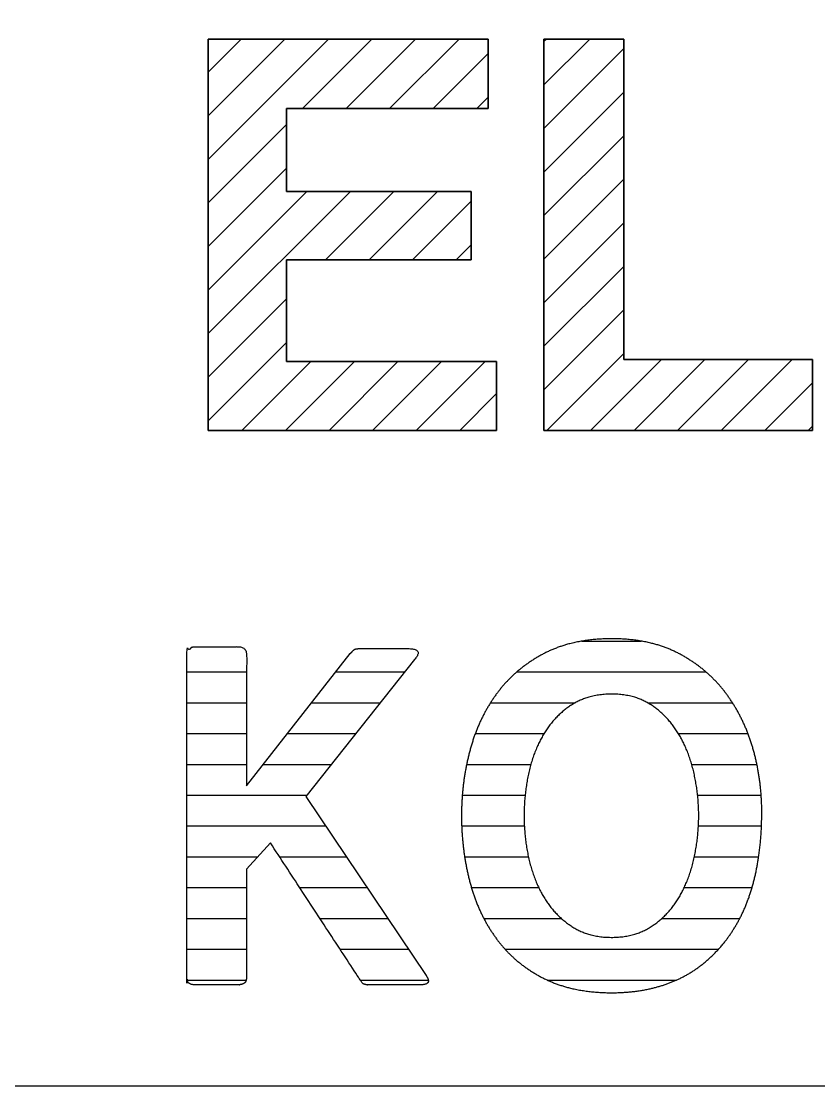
# Model space of a CAD drawing. Extents: x 7948 to 8542, y -4601 to -4181.
# Drawn here: x 8004.31 to 8015.96, y -4392.03 to -4376.49 of the extents above; entities that cross this region are included whole.
import ezdxf

# ---------------------------------------------------------------- set-up
doc = ezdxf.new("R2010")
doc.units = 0
doc.header["$LTSCALE"] = 7
doc.header["$MEASUREMENT"] = 0
doc.layers.get('0').update_dxf_attribs({"color": 2, "linetype": 'CONTINUOUS'})
doc.layers.add('기본값', color=18, linetype='CONTINUOUS')
doc.layers.add('레이어 1', color=18, linetype='CONTINUOUS')
pattern_1 = [(0, (7200.29573, -4959.29022), (0, 0.45), [])]

msp = doc.modelspace()

# ---------------------------------------------------------------- hatches: boundary and pattern name
at = {"layer": '기본값'}
h = msp.add_hatch(dxfattribs=at)
h.set_pattern_fill('해치1', color=2, scale=3.6, style=0, pattern_type=2)
h.set_pattern_definition(pattern_1)
h.paths.add_polyline_path([(8014.58443, -4389.93275), (8014.54615, -4389.97958), (8014.50702, -4390.02484), (8014.46703, -4390.06855), (8014.42618, -4390.11068), (8014.38448, -4390.15126), (8014.34193, -4390.19027), (8014.29852, -4390.22772), (8014.25425, -4390.2636), (8014.20913, -4390.29792), (8014.16316, -4390.33068), (8014.11633, -4390.36187), (8014.06864, -4390.3915), (8014.0201, -4390.41957), (8013.97071, -4390.44607), (8013.92046, -4390.47101), (8013.86935, -4390.49439), (8013.81739, -4390.51627), (8013.76458, -4390.53675), (8013.71091, -4390.55581), (8013.65638, -4390.57346), (8013.601, -4390.5897), (8013.54477, -4390.60453), (8013.48768, -4390.61794), (8013.42973, -4390.62994), (8013.37093, -4390.64054), (8013.31128, -4390.64971), (8013.25077, -4390.65748), (8013.1894, -4390.66383), (8013.12718, -4390.66878), (8013.06411, -4390.67231), (8013.00018, -4390.67442), (8012.93539, -4390.67513), (8012.8636, -4390.67431), (8012.79309, -4390.67185), (8012.72386, -4390.66775), (8012.65591, -4390.66202), (8012.58925, -4390.65464), (8012.52386, -4390.64562), (8012.45976, -4390.63496), (8012.39694, -4390.62267), (8012.3354, -4390.60873), (8012.27514, -4390.59316), (8012.21617, -4390.57594), (8012.15847, -4390.55709), (8012.10206, -4390.53659), (8012.04693, -4390.51446), (8011.99308, -4390.49069), (8011.94051, -4390.46528), (8011.88916, -4390.43847), (8011.83897, -4390.4105), (8011.78993, -4390.38137), (8011.74205, -4390.35109), (8011.69533, -4390.31964), (8011.64976, -4390.28704), (8011.60535, -4390.25328), (8011.5621, -4390.21836), (8011.52, -4390.18228), (8011.47906, -4390.14505), (8011.43927, -4390.10666), (8011.40064, -4390.06711), (8011.36317, -4390.0264), (8011.32686, -4389.98453), (8011.2917, -4389.9415), (8011.2577, -4389.89732), (8011.22483, -4389.85213), (8011.19306, -4389.80608), (8011.16241, -4389.75917), (8011.13287, -4389.7114), (8011.10443, -4389.66277), (8011.07711, -4389.61329), (8011.05089, -4389.56294), (8011.02578, -4389.51174), (8011.00179, -4389.45968), (8010.9789, -4389.40676), (8010.95711, -4389.35299), (8010.93644, -4389.29835), (8010.91688, -4389.24285), (8010.89842, -4389.1865), (8010.88108, -4389.12929), (8010.86484, -4389.07122), (8010.83544, -4388.95347), (8010.80995, -4388.8342), (8010.78839, -4388.71343), (8010.77074, -4388.59115), (8010.75702, -4388.46736), (8010.74722, -4388.34206), (8010.74134, -4388.21526), (8010.73938, -4388.08694), (8010.74139, -4387.96159), (8010.74743, -4387.83736), (8010.7575, -4387.71425), (8010.77159, -4387.59226), (8010.78971, -4387.47139), (8010.81186, -4387.35165), (8010.83803, -4387.23302), (8010.86823, -4387.11552), (8010.88488, -4387.05748), (8010.90265, -4387.00029), (8010.92152, -4386.94396), (8010.94149, -4386.88848), (8010.96257, -4386.83385), (8010.98476, -4386.78008), (8011.00805, -4386.72717), (8011.03244, -4386.67511), (8011.05794, -4386.62391), (8011.08455, -4386.57356), (8011.11226, -4386.52407), (8011.14108, -4386.47543), (8011.171, -4386.42764), (8011.20203, -4386.38071), (8011.23416, -4386.33464), (8011.2674, -4386.28942), (8011.30174, -4386.2452), (8011.3372, -4386.20211), (8011.37376, -4386.16016), (8011.41143, -4386.11934), (8011.45021, -4386.07966), (8011.4901, -4386.04111), (8011.5311, -4386.0037), (8011.57321, -4385.96742), (8011.61642, -4385.93228), (8011.66075, -4385.89827), (8011.70618, -4385.8654), (8011.75273, -4385.83367), (8011.80038, -4385.80307), (8011.84914, -4385.7736), (8011.89901, -4385.74527), (8011.94999, -4385.71808), (8011.97591, -4385.70497), (8012.00215, -4385.69228), (8012.05556, -4385.66815), (8012.11024, -4385.64569), (8012.16617, -4385.62489), (8012.22336, -4385.60575), (8012.28181, -4385.58827), (8012.34151, -4385.57246), (8012.40247, -4385.55832), (8012.46468, -4385.54584), (8012.52816, -4385.53502), (8012.59289, -4385.52587), (8012.65887, -4385.51838), (8012.72612, -4385.51256), (8012.79462, -4385.50839), (8012.86438, -4385.5059), (8012.93539, -4385.50507), (8013.00564, -4385.50591), (8013.07469, -4385.50844), (8013.14252, -4385.51267), (8013.20915, -4385.51858), (8013.27457, -4385.52618), (8013.33878, -4385.53547), (8013.40178, -4385.54644), (8013.46358, -4385.55911), (8013.52417, -4385.57346), (8013.58355, -4385.58951), (8013.64173, -4385.60724), (8013.69869, -4385.62666), (8013.75445, -4385.64777), (8013.809, -4385.67057), (8013.86235, -4385.69506), (8013.88857, -4385.70794), (8013.91448, -4385.72124), (8013.96546, -4385.74881), (8014.01533, -4385.7775), (8014.0641, -4385.8073), (8014.11176, -4385.83821), (8014.15831, -4385.87023), (8014.20375, -4385.90336), (8014.24809, -4385.9376), (8014.29132, -4385.97295), (8014.33344, -4386.00941), (8014.37445, -4386.04698), (8014.41436, -4386.08567), (8014.45316, -4386.12546), (8014.49086, -4386.16636), (8014.52744, -4386.20838), (8014.56292, -4386.2515), (8014.5973, -4386.29574), (8014.63057, -4386.34095), (8014.66277, -4386.38698), (8014.69388, -4386.43385), (8014.72391, -4386.48155), (8014.75286, -4386.53008), (8014.78073, -4386.57943), (8014.80751, -4386.62962), (8014.83321, -4386.68064), (8014.85783, -4386.73249), (8014.88137, -4386.78517), (8014.90382, -4386.83868), (8014.92519, -4386.89302), (8014.94548, -4386.94819), (8014.96469, -4387.00419), (8014.98281, -4387.06102), (8014.99985, -4387.11868), (8015.01581, -4387.17691), (8015.03069, -4387.23544), (8015.04449, -4387.29428), (8015.05721, -4387.35343), (8015.06885, -4387.41287), (8015.07941, -4387.47263), (8015.08888, -4387.53269), (8015.09728, -4387.59305), (8015.10459, -4387.65372), (8015.11083, -4387.71469), (8015.11598, -4387.77597), (8015.12005, -4387.83756), (8015.12305, -4387.89944), (8015.12496, -4387.96164), (8015.12554, -4388.08694), (8015.12205, -4388.22732), (8015.11472, -4388.36436), (8015.10357, -4388.49807), (8015.08859, -4388.62844), (8015.06978, -4388.75548), (8015.04714, -4388.87918), (8015.03439, -4388.93978), (8015.02067, -4388.99954), (8015.006, -4389.05848), (8014.99038, -4389.11657), (8014.97369, -4389.17384), (8014.95585, -4389.23027), (8014.93685, -4389.28587), (8014.91669, -4389.34063), (8014.89537, -4389.39456), (8014.8729, -4389.44765), (8014.84926, -4389.49992), (8014.82447, -4389.55134), (8014.79852, -4389.60194), (8014.77141, -4389.6517), (8014.74314, -4389.70062), (8014.71372, -4389.74872), (8014.68313, -4389.79597), (8014.65139, -4389.8424), (8014.61849, -4389.88799)], flags=0)
h.paths.add_polyline_path([(8012.93539, -4386.31379), (8012.8939, -4386.31438), (8012.85314, -4386.31615), (8012.8131, -4386.3191), (8012.7738, -4386.32323), (8012.73523, -4386.32853), (8012.69738, -4386.33502), (8012.66027, -4386.34269), (8012.64199, -4386.34696), (8012.62389, -4386.35153), (8012.60597, -4386.3564), (8012.58823, -4386.36156), (8012.57068, -4386.36701), (8012.55331, -4386.37276), (8012.53612, -4386.3788), (8012.51911, -4386.38514), (8012.50229, -4386.39178), (8012.48565, -4386.39871), (8012.46919, -4386.40593), (8012.45291, -4386.41345), (8012.43682, -4386.42126), (8012.42091, -4386.42937), (8012.40518, -4386.43777), (8012.38963, -4386.44647), (8012.37427, -4386.45546), (8012.35909, -4386.46475), (8012.32923, -4386.48401), (8012.30003, -4386.50405), (8012.27149, -4386.52486), (8012.2436, -4386.54645), (8012.21636, -4386.56882), (8012.18978, -4386.59196), (8012.16385, -4386.61589), (8012.13857, -4386.64059), (8012.11395, -4386.66607), (8012.08998, -4386.69232), (8012.06667, -4386.71935), (8012.04401, -4386.74716), (8012.02201, -4386.77575), (8012.00065, -4386.80512), (8011.97996, -4386.83526), (8011.95991, -4386.86618), (8011.94052, -4386.89775), (8011.92179, -4386.92985), (8011.9037, -4386.96249), (8011.88627, -4386.99565), (8011.86949, -4387.02933), (8011.85336, -4387.06355), (8011.83788, -4387.0983), (8011.82306, -4387.13357), (8011.80889, -4387.16938), (8011.79537, -4387.20571), (8011.7825, -4387.24257), (8011.77028, -4387.27996), (8011.75872, -4387.31788), (8011.74781, -4387.35633), (8011.73755, -4387.39531), (8011.72795, -4387.43481), (8011.71055, -4387.5146), (8011.69547, -4387.59488), (8011.68271, -4387.67566), (8011.67227, -4387.75693), (8011.66415, -4387.83869), (8011.65835, -4387.92095), (8011.65487, -4388.0037), (8011.65371, -4388.08694), (8011.65487, -4388.17018), (8011.65835, -4388.25292), (8011.66415, -4388.33516), (8011.67227, -4388.41689), (8011.68271, -4388.49813), (8011.69547, -4388.57887), (8011.71055, -4388.6591), (8011.72795, -4388.73884), (8011.73755, -4388.77832), (8011.74781, -4388.81727), (8011.75872, -4388.8557), (8011.77028, -4388.89361), (8011.7825, -4388.93098), (8011.79537, -4388.96784), (8011.80889, -4389.00416), (8011.82306, -4389.03997), (8011.83788, -4389.07524), (8011.85336, -4389.11), (8011.86949, -4389.14422), (8011.88627, -4389.17792), (8011.9037, -4389.2111), (8011.92179, -4389.24375), (8011.94052, -4389.27587), (8011.95991, -4389.30747), (8011.97996, -4389.33843), (8012.00065, -4389.36864), (8012.02201, -4389.39809), (8012.04401, -4389.42679), (8012.06667, -4389.45473), (8012.08998, -4389.48191), (8012.11395, -4389.50835), (8012.13857, -4389.53402), (8012.16385, -4389.55895), (8012.18978, -4389.58312), (8012.21636, -4389.60653), (8012.2436, -4389.62919), (8012.27149, -4389.6511), (8012.30003, -4389.67225), (8012.32923, -4389.69265), (8012.35909, -4389.71229), (8012.37427, -4389.72177), (8012.38963, -4389.73095), (8012.40518, -4389.73983), (8012.42091, -4389.74841), (8012.43682, -4389.75669), (8012.45291, -4389.76466), (8012.46919, -4389.77234), (8012.48565, -4389.77971), (8012.50229, -4389.78679), (8012.51911, -4389.79356), (8012.53612, -4389.80003), (8012.55331, -4389.8062), (8012.57068, -4389.81207), (8012.58823, -4389.81764), (8012.60597, -4389.82291), (8012.62389, -4389.82788), (8012.64199, -4389.83254), (8012.66027, -4389.83691), (8012.67874, -4389.84097), (8012.69738, -4389.84473), (8012.73523, -4389.85136), (8012.7738, -4389.85677), (8012.8131, -4389.86099), (8012.85314, -4389.864), (8012.8939, -4389.8658), (8012.93539, -4389.86641), (8012.97612, -4389.8658), (8013.01617, -4389.864), (8013.05554, -4389.86099), (8013.09424, -4389.85677), (8013.13225, -4389.85136), (8013.16959, -4389.84473), (8013.188, -4389.84097), (8013.20624, -4389.83691), (8013.22432, -4389.83254), (8013.24222, -4389.82788), (8013.25995, -4389.82291), (8013.27752, -4389.81764), (8013.29491, -4389.81207), (8013.31214, -4389.8062), (8013.32919, -4389.80003), (8013.34608, -4389.79356), (8013.3628, -4389.78679), (8013.37934, -4389.77971), (8013.39572, -4389.77234), (8013.41193, -4389.76466), (8013.42797, -4389.75669), (8013.44383, -4389.74841), (8013.45953, -4389.73983), (8013.47506, -4389.73095), (8013.49042, -4389.72177), (8013.50561, -4389.71229), (8013.53548, -4389.69265), (8013.56466, -4389.67225), (8013.59317, -4389.6511), (8013.621, -4389.62919), (8013.64815, -4389.60653), (8013.67461, -4389.58312), (8013.7004, -4389.55895), (8013.7255, -4389.53402), (8013.74993, -4389.50835), (8013.77367, -4389.48191), (8013.79674, -4389.45473), (8013.81912, -4389.42679), (8013.84082, -4389.39809), (8013.86184, -4389.36864), (8013.88219, -4389.33843), (8013.90185, -4389.30747), (8013.92085, -4389.27586), (8013.93923, -4389.2437), (8013.95698, -4389.21099), (8013.9741, -4389.17773), (8013.99059, -4389.14391), (8014.00645, -4389.10955), (8014.02168, -4389.07464), (8014.03628, -4389.03918), (8014.05025, -4389.00317), (8014.06359, -4388.9666), (8014.0763, -4388.92949), (8014.08839, -4388.89183), (8014.09984, -4388.85362), (8014.11067, -4388.81485), (8014.12086, -4388.77554), (8014.13043, -4388.73568), (8014.14778, -4388.6553), (8014.16281, -4388.57472), (8014.17553, -4388.49394), (8014.18594, -4388.41295), (8014.19403, -4388.33175), (8014.19982, -4388.25035), (8014.20329, -4388.16875), (8014.20444, -4388.08694), (8014.20329, -4388.00666), (8014.19982, -4387.92649), (8014.19403, -4387.84642), (8014.18594, -4387.76646), (8014.17553, -4387.68661), (8014.16281, -4387.60686), (8014.14778, -4387.52721), (8014.13043, -4387.44768), (8014.12086, -4387.4082), (8014.11067, -4387.36925), (8014.09984, -4387.33082), (8014.08839, -4387.29292), (8014.0763, -4387.25555), (8014.06359, -4387.21871), (8014.05025, -4387.18239), (8014.03628, -4387.1466), (8014.02168, -4387.11134), (8014.00645, -4387.07661), (8013.99059, -4387.0424), (8013.9741, -4387.00872), (8013.95698, -4386.97557), (8013.93923, -4386.94294), (8013.92085, -4386.91084), (8013.90185, -4386.87927), (8013.8822, -4386.84832), (8013.8619, -4386.8181), (8013.84094, -4386.78861), (8013.81933, -4386.75984), (8013.79707, -4386.7318), (8013.77415, -4386.70449), (8013.75058, -4386.6779), (8013.72635, -4386.65204), (8013.70147, -4386.6269), (8013.67593, -4386.6025), (8013.64975, -4386.57881), (8013.6229, -4386.55586), (8013.59541, -4386.53363), (8013.56726, -4386.51212), (8013.53845, -4386.49135), (8013.50899, -4386.47129), (8013.49401, -4386.4616), (8013.47883, -4386.45222), (8013.46346, -4386.44315), (8013.44791, -4386.43438), (8013.43216, -4386.42592), (8013.41622, -4386.41777), (8013.4001, -4386.40992), (8013.38379, -4386.40239), (8013.36728, -4386.39516), (8013.35059, -4386.38824), (8013.33371, -4386.38162), (8013.31663, -4386.37532), (8013.29937, -4386.36932), (8013.28192, -4386.36363), (8013.26428, -4386.35824), (8013.24645, -4386.35317), (8013.22843, -4386.3484), (8013.21022, -4386.34394), (8013.19182, -4386.33979), (8013.17323, -4386.33594), (8013.15446, -4386.3324), (8013.13549, -4386.32917), (8013.09699, -4386.32364), (8013.05773, -4386.31933), (8013.01771, -4386.31625), (8012.97693, -4386.31441)], flags=0)
h = msp.add_hatch(dxfattribs=at)
h.set_pattern_fill('해치1', color=2, scale=3.6, style=0, pattern_type=2)
h.set_pattern_definition(pattern_1)
h.paths.add_polyline_path([(8009.39767, -4390.5596), (8009.38077, -4390.5594), (8009.36547, -4390.55879), (8009.35843, -4390.55834), (8009.3518, -4390.55779), (8009.34557, -4390.55714), (8009.33974, -4390.55638), (8009.33431, -4390.55553), (8009.32929, -4390.55457), (8009.32693, -4390.55406), (8009.32467, -4390.55352), (8009.32251, -4390.55295), (8009.32046, -4390.55236), (8009.3185, -4390.55175), (8009.31665, -4390.55111), (8009.31489, -4390.55044), (8009.31324, -4390.54975), (8009.31245, -4390.5494), (8009.31169, -4390.54904), (8009.31095, -4390.54867), (8009.31024, -4390.54829), (8009.30955, -4390.54791), (8009.30889, -4390.54753), (8009.30825, -4390.54714), (8009.30764, -4390.54674), (8009.30703, -4390.54632), (8009.30641, -4390.54588), (8009.30578, -4390.5454), (8009.30514, -4390.5449), (8009.30381, -4390.54382), (8009.30244, -4390.54261), (8009.30101, -4390.5413), (8009.29953, -4390.53987), (8009.29801, -4390.53833), (8009.29643, -4390.53668), (8009.29312, -4390.53303), (8009.2896, -4390.52893), (8009.28589, -4390.52438), (8009.28197, -4390.51938), (8009.27353, -4390.50801), (8009.26427, -4390.49482), (8009.24333, -4390.46302), (8007.94856, -4388.48769), (8007.60106, -4388.87265), (8007.60106, -4390.43143), (8007.60093, -4390.44082), (8007.60055, -4390.44981), (8007.59992, -4390.45841), (8007.59951, -4390.46256), (8007.59904, -4390.4666), (8007.5985, -4390.47055), (8007.59791, -4390.4744), (8007.59724, -4390.47815), (8007.59652, -4390.4818), (8007.59573, -4390.48535), (8007.59488, -4390.4888), (8007.59397, -4390.49215), (8007.59299, -4390.4954), (8007.59195, -4390.49855), (8007.59085, -4390.50161), (8007.58968, -4390.50456), (8007.58845, -4390.50741), (8007.58716, -4390.51016), (8007.58581, -4390.51282), (8007.5851, -4390.51411), (8007.58439, -4390.51537), (8007.58365, -4390.51661), (8007.58291, -4390.51783), (8007.58214, -4390.51902), (8007.58136, -4390.52018), (8007.58057, -4390.52132), (8007.57975, -4390.52244), (8007.57893, -4390.52353), (8007.57808, -4390.52459), (8007.57723, -4390.52563), (8007.57635, -4390.52665), (8007.57546, -4390.52764), (8007.57456, -4390.5286), (8007.57363, -4390.52954), (8007.5727, -4390.53046), (8007.57174, -4390.53135), (8007.57077, -4390.53222), (8007.56979, -4390.53306), (8007.56879, -4390.53387), (8007.56674, -4390.53546), (8007.56463, -4390.53699), (8007.56246, -4390.53847), (8007.56022, -4390.5399), (8007.55792, -4390.54129), (8007.55555, -4390.54262), (8007.55313, -4390.5439), (8007.55064, -4390.54513), (8007.54809, -4390.54631), (8007.54547, -4390.54744), (8007.54279, -4390.54852), (8007.54005, -4390.54955), (8007.53725, -4390.55053), (8007.53438, -4390.55146), (8007.53145, -4390.55234), (8007.52845, -4390.55317), (8007.5254, -4390.55395), (8007.52228, -4390.55468), (8007.5191, -4390.55535), (8007.51585, -4390.55598), (8007.51254, -4390.55656), (8007.50917, -4390.55709), (8007.50224, -4390.55799), (8007.49505, -4390.55869), (8007.48762, -4390.5592), (8007.47993, -4390.5595), (8007.47199, -4390.5596), (8006.85371, -4390.5596), (8006.84502, -4390.5595), (8006.83665, -4390.5592), (8006.82861, -4390.55869), (8006.8209, -4390.55799), (8006.81352, -4390.55709), (8006.80996, -4390.55656), (8006.80647, -4390.55598), (8006.80307, -4390.55535), (8006.79974, -4390.55468), (8006.7965, -4390.55395), (8006.79335, -4390.55317), (8006.79027, -4390.55234), (8006.78728, -4390.55146), (8006.78437, -4390.55053), (8006.78154, -4390.54955), (8006.77879, -4390.54852), (8006.77612, -4390.54744), (8006.77354, -4390.54631), (8006.77104, -4390.54513), (8006.76862, -4390.5439), (8006.76628, -4390.54262), (8006.76402, -4390.54129), (8006.76185, -4390.5399), (8006.75976, -4390.53847), (8006.75874, -4390.53774), (8006.75775, -4390.53699), (8006.75677, -4390.53623), (8006.75582, -4390.53546), (8006.75488, -4390.53467), (8006.75397, -4390.53387), (8006.75308, -4390.53306), (8006.75219, -4390.53222), (8006.75133, -4390.53135), (8006.75047, -4390.53046), (8006.74963, -4390.52954), (8006.74881, -4390.5286), (8006.748, -4390.52764), (8006.7472, -4390.52665), (8006.74642, -4390.52563), (8006.74565, -4390.52459), (8006.7449, -4390.52353), (8006.74416, -4390.52244), (8006.74343, -4390.52132), (8006.74272, -4390.52018), (8006.74202, -4390.51902), (8006.74133, -4390.51783), (8006.74001, -4390.51537), (8006.73874, -4390.51282), (8006.73753, -4390.51016), (8006.73637, -4390.50741), (8006.73527, -4390.50456), (8006.73423, -4390.50161), (8006.73324, -4390.49855), (8006.73231, -4390.4954), (8006.73143, -4390.49215), (8006.73062, -4390.4888), (8006.72985, -4390.48535), (8006.72915, -4390.4818), (8006.7285, -4390.47815), (8006.72791, -4390.4744), (8006.72737, -4390.47055), (8006.72689, -4390.4666), (8006.7261, -4390.45841), (8006.72554, -4390.44981), (8006.7252, -4390.44082), (8006.72509, -4390.43143), (8006.72509, -4385.74877), (8006.72521, -4385.74088), (8006.72559, -4385.73325), (8006.72587, -4385.72952), (8006.72622, -4385.72586), (8006.72663, -4385.72226), (8006.7271, -4385.71873), (8006.72763, -4385.71525), (8006.72823, -4385.71184), (8006.72889, -4385.7085), (8006.72961, -4385.70521), (8006.73039, -4385.70199), (8006.73124, -4385.69883), (8006.73215, -4385.69573), (8006.73313, -4385.69269), (8006.73416, -4385.68972), (8006.73526, -4385.68681), (8006.73642, -4385.68396), (8006.73765, -4385.68118), (8006.73894, -4385.67846), (8006.74029, -4385.6758), (8006.7417, -4385.6732), (8006.74318, -4385.67066), (8006.74471, -4385.66819), (8006.74632, -4385.66578), (8006.74798, -4385.66344), (8006.74971, -4385.66115), (8006.7515, -4385.65893), (8006.75335, -4385.65677), (8006.75526, -4385.65467), (8006.75724, -4385.65264), (8006.75928, -4385.65067), (8006.76139, -4385.64876), (8006.76355, -4385.64691), (8006.76578, -4385.64513), (8006.76808, -4385.64341), (8006.77043, -4385.64175), (8006.77285, -4385.64016), (8006.77533, -4385.63862), (8006.77787, -4385.63715), (8006.78048, -4385.63574), (8006.78315, -4385.6344), (8006.78588, -4385.63312), (8006.78868, -4385.63189), (8006.79153, -4385.63074), (8006.79445, -4385.62964), (8006.79744, -4385.62861), (8006.80048, -4385.62764), (8006.80359, -4385.62673), (8006.80676, -4385.62589), (8006.81, -4385.6251), (8006.81329, -4385.62438), (8006.81665, -4385.62373), (8006.82008, -4385.62313), (8006.82356, -4385.6226), (8006.82711, -4385.62213), (8006.83072, -4385.62173), (8006.8344, -4385.62138), (8006.83813, -4385.6211), (8006.84579, -4385.62072), (8006.85371, -4385.6206), (8007.47199, -4385.6206), (8007.47993, -4385.62072), (8007.48762, -4385.6211), (8007.49137, -4385.62138), (8007.49505, -4385.62173), (8007.49868, -4385.62214), (8007.50224, -4385.62261), (8007.50573, -4385.62314), (8007.50917, -4385.62374), (8007.51254, -4385.6244), (8007.51585, -4385.62512), (8007.5191, -4385.62591), (8007.52228, -4385.62675), (8007.5254, -4385.62766), (8007.52845, -4385.62864), (8007.53145, -4385.62967), (8007.53438, -4385.63077), (8007.53725, -4385.63193), (8007.54005, -4385.63316), (8007.54279, -4385.63445), (8007.54547, -4385.6358), (8007.54809, -4385.63721), (8007.55064, -4385.63869), (8007.55313, -4385.64022), (8007.55555, -4385.64183), (8007.55792, -4385.64349), (8007.56022, -4385.64522), (8007.56246, -4385.64701), (8007.56463, -4385.64886), (8007.56674, -4385.65078), (8007.56879, -4385.65275), (8007.57077, -4385.65479), (8007.5727, -4385.6569), (8007.57456, -4385.65907), (8007.57635, -4385.66129), (8007.57808, -4385.66359), (8007.57975, -4385.66594), (8007.58136, -4385.66836), (8007.58291, -4385.67084), (8007.58439, -4385.67338), (8007.58581, -4385.67599), (8007.58716, -4385.67866), (8007.58845, -4385.68139), (8007.58968, -4385.68419), (8007.59085, -4385.68704), (8007.59195, -4385.68996), (8007.59299, -4385.69295), (8007.59397, -4385.69599), (8007.59488, -4385.6991), (8007.59573, -4385.70227), (8007.59652, -4385.70551), (8007.59724, -4385.7088), (8007.59791, -4385.71216), (8007.5985, -4385.71559), (8007.59904, -4385.71907), (8007.59951, -4385.72262), (8007.59992, -4385.72623), (8007.60027, -4385.72991), (8007.60055, -4385.73364), (8007.60093, -4385.74131), (8007.60106, -4385.74922), (8007.60106, -4387.6546), (8009.11426, -4385.72034), (8009.16593, -4385.66866), (8009.16654, -4385.66807), (8009.16717, -4385.66748), (8009.16781, -4385.66691), (8009.16848, -4385.66634), (8009.16917, -4385.66578), (8009.16987, -4385.66523), (8009.17059, -4385.6647), (8009.17134, -4385.66417), (8009.1721, -4385.66365), (8009.17288, -4385.66314), (8009.17368, -4385.66264), (8009.1745, -4385.66214), (8009.17533, -4385.66166), (8009.17619, -4385.66119), (8009.17796, -4385.66027), (8009.17981, -4385.65939), (8009.18173, -4385.65855), (8009.18373, -4385.65774), (8009.18581, -4385.65697), (8009.18796, -4385.65624), (8009.19019, -4385.65555), (8009.19249, -4385.65489), (8009.19487, -4385.65428), (8009.19733, -4385.6537), (8009.19986, -4385.65315), (8009.20247, -4385.65265), (8009.20515, -4385.65218), (8009.21075, -4385.65135), (8009.21666, -4385.65068), (8009.22287, -4385.65016), (8009.22938, -4385.64978), (8009.2362, -4385.64956), (8009.24333, -4385.64948), (8009.9645, -4385.64948), (8009.97825, -4385.64964), (8009.9913, -4385.65011), (8010.00364, -4385.65089), (8010.01527, -4385.65199), (8010.02083, -4385.65265), (8010.0262, -4385.65339), (8010.0314, -4385.65421), (8010.03643, -4385.65511), (8010.04128, -4385.65609), (8010.04595, -4385.65715), (8010.05044, -4385.65828), (8010.05476, -4385.65949), (8010.0589, -4385.66079), (8010.06287, -4385.66215), (8010.06666, -4385.6636), (8010.06849, -4385.66435), (8010.07027, -4385.66513), (8010.07202, -4385.66592), (8010.07371, -4385.66673), (8010.07536, -4385.66756), (8010.07697, -4385.66841), (8010.07854, -4385.66928), (8010.08006, -4385.67017), (8010.08154, -4385.67108), (8010.08297, -4385.67201), (8010.08436, -4385.67296), (8010.0857, -4385.67393), (8010.087, -4385.67492), (8010.08826, -4385.67592), (8010.08947, -4385.67695), (8010.09064, -4385.678), (8010.09176, -4385.67906), (8010.09284, -4385.68015), (8010.09388, -4385.68125), (8010.09487, -4385.68238), (8010.09581, -4385.68352), (8010.09672, -4385.68468), (8010.09758, -4385.68587), (8010.09839, -4385.68707), (8010.09916, -4385.68829), (8010.09989, -4385.68953), (8010.10057, -4385.6908), (8010.10121, -4385.69208), (8010.10181, -4385.69338), (8010.10236, -4385.6947), (8010.10287, -4385.69604), (8010.10333, -4385.6974), (8010.10375, -4385.69877), (8010.10412, -4385.70017), (8010.10445, -4385.70159), (8010.10474, -4385.70303), (8010.10498, -4385.70449), (8010.10518, -4385.70596), (8010.10533, -4385.70746), (8010.10544, -4385.70897), (8010.10551, -4385.71051), (8010.10553, -4385.71206), (8010.10551, -4385.71364), (8010.10544, -4385.71523), (8010.10533, -4385.71685), (8010.10518, -4385.71848), (8010.10498, -4385.72013), (8010.10474, -4385.7218), (8010.10445, -4385.72349), (8010.10412, -4385.72521), (8010.10375, -4385.72694), (8010.10333, -4385.72869), (8010.10287, -4385.73046), (8010.10236, -4385.73225), (8010.10181, -4385.73406), (8010.10121, -4385.73588), (8010.10057, -4385.73773), (8010.09989, -4385.7396), (8010.09839, -4385.74339), (8010.09672, -4385.74727), (8010.09487, -4385.75122), (8010.09284, -4385.75525), (8010.09064, -4385.75935), (8010.08826, -4385.76354), (8010.0857, -4385.7678), (8010.08297, -4385.77214), (8010.08006, -4385.77656), (8010.07697, -4385.78106), (8010.07027, -4385.79029), (8010.06287, -4385.79984), (8010.05476, -4385.80969), (8008.46394, -4387.80804), (8010.22219, -4390.42466), (8010.22796, -4390.43296), (8010.23318, -4390.441), (8010.23559, -4390.44492), (8010.23787, -4390.44878), (8010.24001, -4390.45256), (8010.24201, -4390.45629), (8010.24388, -4390.45994), (8010.24562, -4390.46353), (8010.24722, -4390.46706), (8010.24868, -4390.47052), (8010.25001, -4390.47391), (8010.25121, -4390.47724), (8010.25227, -4390.4805), (8010.25319, -4390.4837), (8010.2536, -4390.48527), (8010.25398, -4390.48683), (8010.25432, -4390.48837), (8010.25463, -4390.48989), (8010.25491, -4390.4914), (8010.25515, -4390.49289), (8010.25536, -4390.49436), (8010.25554, -4390.49582), (8010.25568, -4390.49726), (8010.25579, -4390.49869), (8010.25586, -4390.50009), (8010.2559, -4390.50149), (8010.25591, -4390.50286), (8010.25588, -4390.50422), (8010.25582, -4390.50556), (8010.25572, -4390.50689), (8010.25559, -4390.5082), (8010.25543, -4390.50949), (8010.25523, -4390.51077), (8010.255, -4390.51203), (8010.25474, -4390.51327), (8010.25444, -4390.5145), (8010.25411, -4390.51571), (8010.25375, -4390.5169), (8010.25335, -4390.51808), (8010.25291, -4390.51924), (8010.25245, -4390.52039), (8010.25195, -4390.52152), (8010.25141, -4390.52263), (8010.25085, -4390.52372), (8010.25024, -4390.5248), (8010.24961, -4390.52586), (8010.24894, -4390.52691), (8010.24824, -4390.52794), (8010.2475, -4390.52895), (8010.24673, -4390.52995), (8010.24593, -4390.53093), (8010.24509, -4390.53189), (8010.24422, -4390.53284), (8010.24331, -4390.53377), (8010.24237, -4390.53468), (8010.2414, -4390.53558), (8010.24039, -4390.53646), (8010.23935, -4390.53733), (8010.23828, -4390.53818), (8010.23717, -4390.53901), (8010.23603, -4390.53982), (8010.23485, -4390.54062), (8010.23364, -4390.54141), (8010.2324, -4390.54217), (8010.23112, -4390.54292), (8010.22981, -4390.54365), (8010.22847, -4390.54437), (8010.22709, -4390.54507), (8010.22567, -4390.54575), (8010.22423, -4390.54642), (8010.22275, -4390.54707), (8010.22124, -4390.54771), (8010.21811, -4390.54892), (8010.21484, -4390.55008), (8010.21145, -4390.55117), (8010.20791, -4390.55219), (8010.20424, -4390.55314), (8010.20044, -4390.55403), (8010.1965, -4390.55485), (8010.19243, -4390.55561), (8010.18822, -4390.5563), (8010.18388, -4390.55693), (8010.1794, -4390.55749), (8010.17003, -4390.55841), (8010.16013, -4390.55907), (8010.14969, -4390.55947), (8010.1387, -4390.5596)], flags=0)

# ---------------------------------------------------------------- linework, layer by layer
at = {"color": 2}
for p, q in [((8007.03744, -4377.2301), (8007.52169, -4376.74586)), ((8007.03744, -4377.8665), (8008.15808, -4376.74586)), ((8007.03744, -4378.5029), (8008.79448, -4376.74586)), ((8008.41721, -4377.75953), (8009.43087, -4376.74586)), ((8009.0536, -4377.75953), (8010.06727, -4376.74586)), ((8009.69, -4377.75953), (8010.70367, -4376.74586)), ((8011.94383, -4376.77849), (8011.97646, -4376.74586)), ((8011.94383, -4377.41489), (8012.61285, -4376.74586)), ((8010.32639, -4377.75953), (8011.12858, -4376.95734)), ((8011.94383, -4378.05128), (8013.11064, -4376.88447)), ((8010.96279, -4377.75953), (8011.12858, -4377.59374)), ((8011.94383, -4378.68768), (8013.11064, -4377.52087)), ((8007.03744, -4379.13929), (8008.18238, -4377.99436)), ((8011.94383, -4379.32407), (8013.11064, -4378.15726)), ((8007.03744, -4379.77569), (8008.18238, -4378.63075)), ((8011.94383, -4379.96047), (8013.11064, -4378.79366)), ((8007.03744, -4380.41208), (8008.47943, -4378.9701)), ((8007.03744, -4381.04848), (8009.11583, -4378.9701)), ((8008.75314, -4379.96918), (8009.75222, -4378.9701)), ((8009.38954, -4379.96918), (8010.38862, -4378.9701)), ((8010.02593, -4379.96918), (8010.88063, -4379.11448)), ((8011.94383, -4380.59687), (8013.11064, -4379.43005)), ((8010.66233, -4379.96918), (8010.88063, -4379.75088)), ((8011.94383, -4381.23326), (8013.11064, -4380.06645)), ((8007.03744, -4381.68488), (8008.18238, -4380.53994)), ((8011.94383, -4381.86966), (8013.11064, -4380.70285)), ((8007.03744, -4382.32127), (8008.18238, -4381.17634)), ((8007.53187, -4382.46324), (8008.53825, -4381.45687)), ((8008.16827, -4382.46324), (8009.17464, -4381.45687)), ((8008.80466, -4382.46324), (8009.81104, -4381.45687)), ((8009.44106, -4382.46324), (8010.44743, -4381.45687)), ((8010.07745, -4382.46324), (8011.08383, -4381.45687)), ((8011.98664, -4382.46324), (8013.11064, -4381.33924)), ((8012.62304, -4382.46324), (8013.65858, -4381.4277)), ((8013.25943, -4382.46324), (8014.29498, -4381.4277)), ((8013.89583, -4382.46324), (8014.93138, -4381.4277)), ((8014.53223, -4382.46324), (8015.56777, -4381.4277)), ((8015.16862, -4382.46324), (8015.86724, -4381.76463)), ((8010.71385, -4382.46324), (8011.25255, -4381.92454)), ((8015.80502, -4382.46324), (8015.86724, -4382.40103))]:
    msp.add_line(p, q, dxfattribs=at)
at = {"layer": '기본값', "color": 2}
for p, q in [((8007.60106, -4387.6546), (8009.11426, -4385.72034)), ((8010.05476, -4385.80969), (8008.46394, -4387.80804)), ((8008.46394, -4387.80804), (8010.22219, -4390.42466)), ((8007.94856, -4388.48769), (8007.60106, -4388.87265))]:
    msp.add_line(p, q, dxfattribs=at)
msp.add_lwpolyline([(7975.75055, -4392.03331), (8029.75055, -4392.03331), (8029.75055, -4325.43331), (7975.75055, -4325.43331), (7975.75055, -4392.03331)], dxfattribs=at)
for points, knots in [([(8014.58443, -4389.93275), (8014.28161, -4390.31364), (8013.86935, -4390.49439), (8013.45709, -4390.67513), (8012.93539, -4390.67513), (8012.35593, -4390.67513), (8011.94051, -4390.46528), (8011.52509, -4390.25542), (8011.2577, -4389.89732), (8010.9903, -4389.53921), (8010.86484, -4389.07122), (8010.73938, -4388.60322), (8010.73938, -4388.08694), (8010.73938, -4387.58329), (8010.86823, -4387.11552), (8010.99707, -4386.64775), (8011.2674, -4386.28942), (8011.53773, -4385.93109), (8011.94999, -4385.71808), (8012.36225, -4385.50507), (8012.93539, -4385.50507), (8013.50222, -4385.50507), (8013.91448, -4385.72124), (8014.32674, -4385.93741), (8014.5973, -4386.29574), (8014.86785, -4386.65407), (8014.99985, -4387.11868), (8015.13186, -4387.58329), (8015.12554, -4388.08694), (8015.11922, -4388.65512), (8014.99038, -4389.11657), (8014.86153, -4389.57803), (8014.58443, -4389.93275)], [0, 0, 0, 1, 1, 2, 2, 3, 3, 4, 4, 5, 5, 6, 6, 7, 7, 8, 8, 9, 9, 10, 10, 11, 11, 12, 12, 13, 13, 14, 14, 15, 15, 16, 16, 16]), ([(8007.60106, -4388.87265), (8007.60106, -4389.65204), (8007.60106, -4390.43143), (8007.60106, -4390.50815), (8007.56879, -4390.53387), (8007.53652, -4390.5596), (8007.47199, -4390.5596), (8007.16285, -4390.5596), (8006.85371, -4390.5596), (8006.78285, -4390.5596), (8006.75397, -4390.53387), (8006.72509, -4390.50815), (8006.72509, -4390.43143), (8006.72509, -4388.0901), (8006.72509, -4385.74877), (8006.72509, -4385.6206), (8006.85371, -4385.6206), (8007.16285, -4385.6206), (8007.47199, -4385.6206), (8007.60106, -4385.6206), (8007.60106, -4385.74922), (8007.60106, -4386.70191), (8007.60106, -4387.6546)], [4, 4, 4, 5, 5, 6, 6, 7, 7, 8, 8, 9, 9, 10, 10, 11, 11, 12, 12, 13, 13, 14, 14, 15, 15, 15]), ([(8009.11426, -4385.72034), (8009.14675, -4385.68784), (8009.16593, -4385.66866), (8009.18511, -4385.64948), (8009.24333, -4385.64948), (8009.60392, -4385.64948), (8009.9645, -4385.64948), (8010.19015, -4385.64948), (8010.05476, -4385.80969)], [16, 16, 16, 17, 17, 18, 18, 19, 19, 20, 20, 20]), ([(8012.93539, -4386.31379), (8013.27071, -4386.31379), (8013.50899, -4386.47129), (8013.74728, -4386.6288), (8013.90185, -4386.87927), (8014.05642, -4387.12974), (8014.13043, -4387.44768), (8014.20444, -4387.76562), (8014.20444, -4388.08694), (8014.20444, -4388.41458), (8014.13043, -4388.73568), (8014.05642, -4389.05678), (8013.90185, -4389.30747), (8013.74728, -4389.55817), (8013.50561, -4389.71229), (8013.26394, -4389.86641), (8012.93539, -4389.86641), (8012.60053, -4389.86641), (8012.35909, -4389.71229), (8012.11764, -4389.55817), (8011.95991, -4389.30747), (8011.80219, -4389.05678), (8011.72795, -4388.73884), (8011.65371, -4388.4209), (8011.65371, -4388.08694), (8011.65371, -4387.75298), (8011.72795, -4387.43481), (8011.80219, -4387.11665), (8011.95991, -4386.86618), (8012.11764, -4386.61571), (8012.35909, -4386.46475), (8012.60053, -4386.31379), (8012.93539, -4386.31379)], [-16, -16, -16, -15, -15, -14, -14, -13, -13, -12, -12, -11, -11, -10, -10, -9, -9, -8, -8, -7, -7, -6, -6, -5, -5, -4, -4, -3, -3, -2, -2, -1, -1, 0, 0, 0]), ([(8009.39767, -4390.5596), (8009.32682, -4390.5596), (8009.30764, -4390.54674), (8009.28846, -4390.53387), (8009.24333, -4390.46302), (8008.59594, -4389.47536), (8007.94856, -4388.48769)], [0, 0, 0, 1, 1, 2, 2, 3, 3, 3]), ([(8010.22219, -4390.42466), (8010.31877, -4390.5596), (8010.1387, -4390.5596), (8009.76819, -4390.5596), (8009.39767, -4390.5596)], [22, 22, 22, 23, 23, 24, 24, 24])]:
    msp.add_open_spline(points, degree=2, knots=knots, dxfattribs=at)
at = {"layer": '레이어 1', "color": 2, "lineweight": 35}
for p, q in [((8007.03744, -4376.74586), (8011.12858, -4376.74586)), ((8007.03744, -4382.46324), (8007.03744, -4376.74586)), ((8011.12858, -4376.74586), (8011.12858, -4377.75953)), ((8011.94383, -4376.74586), (8013.11064, -4376.74586)), ((8011.94383, -4382.46324), (8011.94383, -4376.74586)), ((8013.11064, -4376.74586), (8013.11064, -4381.4277)), ((8008.18238, -4377.75953), (8008.18238, -4378.9701)), ((8011.12858, -4377.75953), (8008.18238, -4377.75953)), ((8008.18238, -4378.9701), (8010.88063, -4378.9701)), ((8010.88063, -4378.9701), (8010.88063, -4379.96918)), ((8008.18238, -4379.96918), (8008.18238, -4381.45687)), ((8010.88063, -4379.96918), (8008.18238, -4379.96918)), ((8008.18238, -4381.45687), (8011.25255, -4381.45687)), ((8011.25255, -4381.45687), (8011.25255, -4382.46324)), ((8013.11064, -4381.4277), (8015.86724, -4381.4277)), ((8015.86724, -4381.4277), (8015.86724, -4382.46324)), ((8011.25255, -4382.46324), (8007.03744, -4382.46324)), ((8015.86724, -4382.46324), (8011.94383, -4382.46324))]:
    msp.add_line(p, q, dxfattribs=at)

doc.saveas('drawing.dxf')
